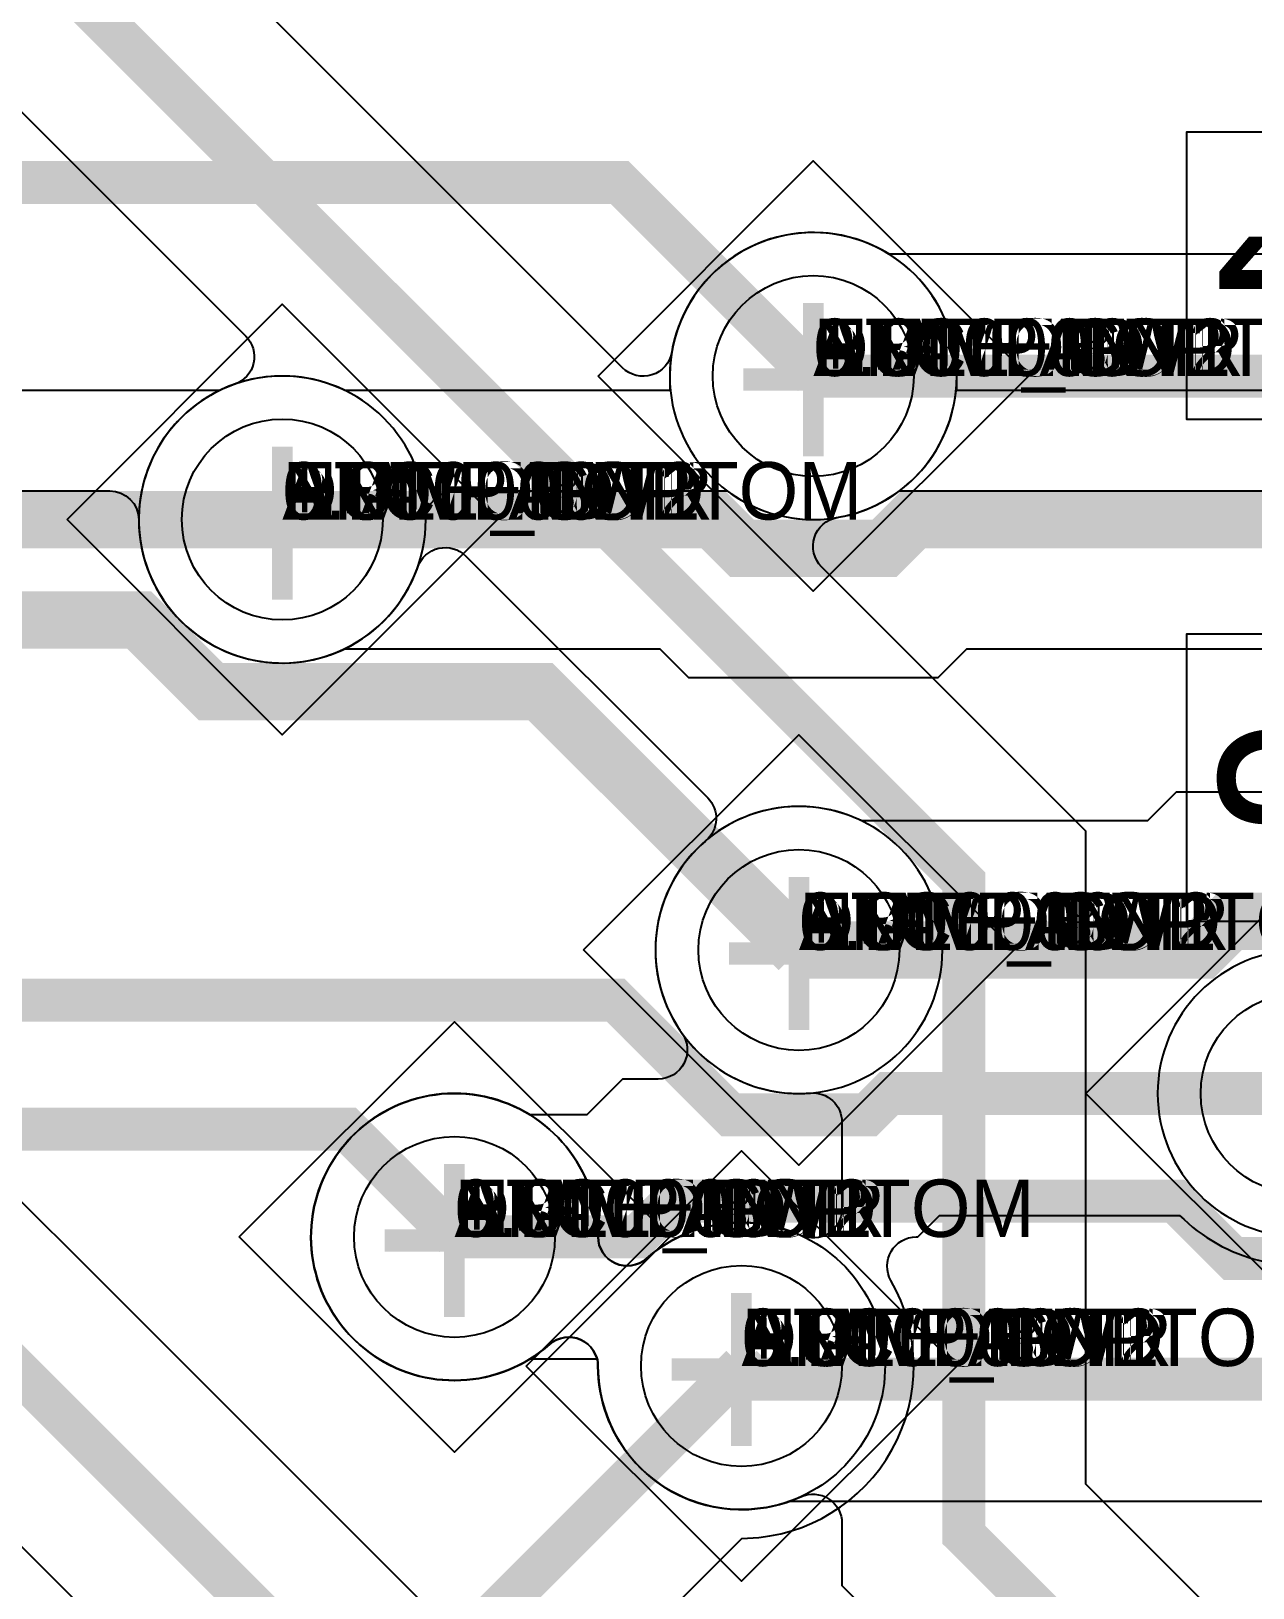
# Model space of a CAD drawing. Extents: x 0 to 323, y 0 to 320.
# Drawn here: x 77.62 to 81.88, y 43.73 to 49.15 of the extents above; entities that cross this region are included whole.
import ezdxf
from ezdxf.enums import TextEntityAlignment as Align

# ---------------------------------------------------------------- set-up
doc = ezdxf.new("R2010")
doc.units = 0
doc.header["$MEASUREMENT"] = 0
doc.layers.get('0').update_dxf_attribs({"linetype": 'CONTINUOUS'})
for name, color, linetype in [('CDN_FIGURES', 7, 'CONTINUOUS'), ('ETCH_BOTTOM', 7, 'CONTINUOUS'), ('ETCH_GND', 3, 'CONTINUOUS'), ('ETCH_INT1', 4, 'CONTINUOUS'), ('ETCH_INT2', 5, 'CONTINUOUS'), ('ETCH_PWR', 6, 'CONTINUOUS'), ('ETCH_TOP', 2, 'CONTINUOUS'), ('MANUFACTURING_NCLEGEND-1-6', 8, 'CONTINUOUS'), ('PACKAGE_GEOMETRY_PIN_NUMBER', 9, 'CONTINUOUS')]:
    doc.layers.add(name, color=color, linetype=linetype)

# ---------------------------------------------------------------- blocks, each defined once
blk = doc.blocks.new('PAD_INFO')
for tag in ['SHAPE_TYPE', 'PAD_HEIGHT', 'PAD_LAYER', 'PAD_TYPE', 'PAD_WIDTH']:
    blk.add_attdef(tag, (0, 0), '', height=0.2)
at = {"flags": 2}
blk.add_attdef('CDN_TYPE', (0, 0), '', height=0.2, dxfattribs=at)
blk = doc.blocks.new('DRILL_INFO')
at = {"flags": 2}
blk.add_attdef('CDN_TYPE', (0, 0), '', height=0.2, dxfattribs=at)
for tag in ['FSHAPE', 'FCHAR', 'DRILL_HEIGHT', 'DIAMETER', 'PLATED', 'DRILL_WIDTH']:
    blk.add_attdef(tag, (0, 0), '', height=0.2)
blk = doc.blocks.new('VIA0700X0300')
at = {"layer": 'ETCH_BOTTOM'}
blk.add_circle((0, 0), 0.35, dxfattribs=at)
at = {"layer": 'ETCH_GND'}
blk.add_circle((0, 0), 0.35, dxfattribs=at)
at = {"layer": 'ETCH_INT1'}
blk.add_circle((0, 0), 0.35, dxfattribs=at)
at = {"layer": 'ETCH_INT2'}
blk.add_circle((0, 0), 0.35, dxfattribs=at)
at = {"layer": 'ETCH_PWR'}
blk.add_circle((0, 0), 0.35, dxfattribs=at)
at = {"layer": 'ETCH_TOP'}
blk.add_circle((0, 0), 0.35, dxfattribs=at)
ref = blk.add_blockref('PAD_INFO', (0, 0))
ref.add_attrib('PAD_LAYER', 'ETCH_TOP', (0, 0), dxfattribs={"height": 0.2})
ref.add_attrib('SHAPE_TYPE', 'NULL', (0, 0), dxfattribs={"height": 0.2})
ref.add_attrib('PAD_TYPE', 'ANTIPAD', (0, 0), dxfattribs={"height": 0.2})
ref.add_attrib('PAD_WIDTH', '0.000000', (0, 0), dxfattribs={"height": 0.2})
ref.add_attrib('PAD_HEIGHT', '0.000000', (0, 0), dxfattribs={"height": 0.2})
ref = blk.add_blockref('PAD_INFO', (0, 0))
ref.add_attrib('PAD_LAYER', 'ETCH_GND', (0, 0), dxfattribs={"height": 0.2})
ref.add_attrib('SHAPE_TYPE', 'NULL', (0, 0), dxfattribs={"height": 0.2})
ref.add_attrib('PAD_TYPE', 'ANTIPAD', (0, 0), dxfattribs={"height": 0.2})
ref.add_attrib('PAD_WIDTH', '0.000000', (0, 0), dxfattribs={"height": 0.2})
ref.add_attrib('PAD_HEIGHT', '0.000000', (0, 0), dxfattribs={"height": 0.2})
ref = blk.add_blockref('PAD_INFO', (0, 0))
ref.add_attrib('PAD_LAYER', 'ETCH_INT1', (0, 0), dxfattribs={"height": 0.2})
ref.add_attrib('SHAPE_TYPE', 'NULL', (0, 0), dxfattribs={"height": 0.2})
ref.add_attrib('PAD_TYPE', 'ANTIPAD', (0, 0), dxfattribs={"height": 0.2})
ref.add_attrib('PAD_WIDTH', '0.000000', (0, 0), dxfattribs={"height": 0.2})
ref.add_attrib('PAD_HEIGHT', '0.000000', (0, 0), dxfattribs={"height": 0.2})
ref = blk.add_blockref('PAD_INFO', (0, 0))
ref.add_attrib('PAD_LAYER', 'ETCH_INT2', (0, 0), dxfattribs={"height": 0.2})
ref.add_attrib('SHAPE_TYPE', 'NULL', (0, 0), dxfattribs={"height": 0.2})
ref.add_attrib('PAD_TYPE', 'ANTIPAD', (0, 0), dxfattribs={"height": 0.2})
ref.add_attrib('PAD_WIDTH', '0.000000', (0, 0), dxfattribs={"height": 0.2})
ref.add_attrib('PAD_HEIGHT', '0.000000', (0, 0), dxfattribs={"height": 0.2})
ref = blk.add_blockref('PAD_INFO', (0, 0))
ref.add_attrib('PAD_LAYER', 'ETCH_PWR', (0, 0), dxfattribs={"height": 0.2})
ref.add_attrib('SHAPE_TYPE', 'NULL', (0, 0), dxfattribs={"height": 0.2})
ref.add_attrib('PAD_TYPE', 'ANTIPAD', (0, 0), dxfattribs={"height": 0.2})
ref.add_attrib('PAD_WIDTH', '0.000000', (0, 0), dxfattribs={"height": 0.2})
ref.add_attrib('PAD_HEIGHT', '0.000000', (0, 0), dxfattribs={"height": 0.2})
ref = blk.add_blockref('PAD_INFO', (0, 0))
ref.add_attrib('PAD_LAYER', 'ETCH_BOTTOM', (0, 0), dxfattribs={"height": 0.2})
ref.add_attrib('SHAPE_TYPE', 'NULL', (0, 0), dxfattribs={"height": 0.2})
ref.add_attrib('PAD_TYPE', 'ANTIPAD', (0, 0), dxfattribs={"height": 0.2})
ref.add_attrib('PAD_WIDTH', '0.000000', (0, 0), dxfattribs={"height": 0.2})
ref.add_attrib('PAD_HEIGHT', '0.000000', (0, 0), dxfattribs={"height": 0.2})
ref = blk.add_blockref('PAD_INFO', (0, 0))
ref.add_attrib('PAD_LAYER', 'ETCH_TOP', (0, 0), dxfattribs={"height": 0.2})
ref.add_attrib('SHAPE_TYPE', 'NULL', (0, 0), dxfattribs={"height": 0.2})
ref.add_attrib('PAD_TYPE', 'THERMAL', (0, 0), dxfattribs={"height": 0.2})
ref.add_attrib('PAD_WIDTH', '0.000000', (0, 0), dxfattribs={"height": 0.2})
ref.add_attrib('PAD_HEIGHT', '0.000000', (0, 0), dxfattribs={"height": 0.2})
ref = blk.add_blockref('PAD_INFO', (0, 0))
ref.add_attrib('PAD_LAYER', 'ETCH_GND', (0, 0), dxfattribs={"height": 0.2})
ref.add_attrib('SHAPE_TYPE', 'NULL', (0, 0), dxfattribs={"height": 0.2})
ref.add_attrib('PAD_TYPE', 'THERMAL', (0, 0), dxfattribs={"height": 0.2})
ref.add_attrib('PAD_WIDTH', '0.000000', (0, 0), dxfattribs={"height": 0.2})
ref.add_attrib('PAD_HEIGHT', '0.000000', (0, 0), dxfattribs={"height": 0.2})
ref = blk.add_blockref('PAD_INFO', (0, 0))
ref.add_attrib('PAD_LAYER', 'ETCH_INT1', (0, 0), dxfattribs={"height": 0.2})
ref.add_attrib('SHAPE_TYPE', 'NULL', (0, 0), dxfattribs={"height": 0.2})
ref.add_attrib('PAD_TYPE', 'THERMAL', (0, 0), dxfattribs={"height": 0.2})
ref.add_attrib('PAD_WIDTH', '0.000000', (0, 0), dxfattribs={"height": 0.2})
ref.add_attrib('PAD_HEIGHT', '0.000000', (0, 0), dxfattribs={"height": 0.2})
ref = blk.add_blockref('PAD_INFO', (0, 0))
ref.add_attrib('PAD_LAYER', 'ETCH_INT2', (0, 0), dxfattribs={"height": 0.2})
ref.add_attrib('SHAPE_TYPE', 'NULL', (0, 0), dxfattribs={"height": 0.2})
ref.add_attrib('PAD_TYPE', 'THERMAL', (0, 0), dxfattribs={"height": 0.2})
ref.add_attrib('PAD_WIDTH', '0.000000', (0, 0), dxfattribs={"height": 0.2})
ref.add_attrib('PAD_HEIGHT', '0.000000', (0, 0), dxfattribs={"height": 0.2})
ref = blk.add_blockref('PAD_INFO', (0, 0))
ref.add_attrib('PAD_LAYER', 'ETCH_PWR', (0, 0), dxfattribs={"height": 0.2})
ref.add_attrib('SHAPE_TYPE', 'NULL', (0, 0), dxfattribs={"height": 0.2})
ref.add_attrib('PAD_TYPE', 'THERMAL', (0, 0), dxfattribs={"height": 0.2})
ref.add_attrib('PAD_WIDTH', '0.000000', (0, 0), dxfattribs={"height": 0.2})
ref.add_attrib('PAD_HEIGHT', '0.000000', (0, 0), dxfattribs={"height": 0.2})
ref = blk.add_blockref('PAD_INFO', (0, 0))
ref.add_attrib('PAD_LAYER', 'ETCH_BOTTOM', (0, 0), dxfattribs={"height": 0.2})
ref.add_attrib('SHAPE_TYPE', 'NULL', (0, 0), dxfattribs={"height": 0.2})
ref.add_attrib('PAD_TYPE', 'THERMAL', (0, 0), dxfattribs={"height": 0.2})
ref.add_attrib('PAD_WIDTH', '0.000000', (0, 0), dxfattribs={"height": 0.2})
ref.add_attrib('PAD_HEIGHT', '0.000000', (0, 0), dxfattribs={"height": 0.2})
ref = blk.add_blockref('PAD_INFO', (0, 0))
ref.add_attrib('PAD_LAYER', 'ETCH_TOP', (0, 0), dxfattribs={"height": 0.2})
ref.add_attrib('SHAPE_TYPE', 'CIRCLE', (0, 0), dxfattribs={"height": 0.2})
ref.add_attrib('PAD_TYPE', 'REGULAR', (0, 0), dxfattribs={"height": 0.2})
ref.add_attrib('PAD_WIDTH', '0.700000', (0, 0), dxfattribs={"height": 0.2})
ref.add_attrib('PAD_HEIGHT', '0.700000', (0, 0), dxfattribs={"height": 0.2})
ref = blk.add_blockref('PAD_INFO', (0, 0))
ref.add_attrib('PAD_LAYER', 'ETCH_GND', (0, 0), dxfattribs={"height": 0.2})
ref.add_attrib('SHAPE_TYPE', 'CIRCLE', (0, 0), dxfattribs={"height": 0.2})
ref.add_attrib('PAD_TYPE', 'REGULAR', (0, 0), dxfattribs={"height": 0.2})
ref.add_attrib('PAD_WIDTH', '0.700000', (0, 0), dxfattribs={"height": 0.2})
ref.add_attrib('PAD_HEIGHT', '0.700000', (0, 0), dxfattribs={"height": 0.2})
ref = blk.add_blockref('PAD_INFO', (0, 0))
ref.add_attrib('PAD_LAYER', 'ETCH_INT1', (0, 0), dxfattribs={"height": 0.2})
ref.add_attrib('SHAPE_TYPE', 'CIRCLE', (0, 0), dxfattribs={"height": 0.2})
ref.add_attrib('PAD_TYPE', 'REGULAR', (0, 0), dxfattribs={"height": 0.2})
ref.add_attrib('PAD_WIDTH', '0.700000', (0, 0), dxfattribs={"height": 0.2})
ref.add_attrib('PAD_HEIGHT', '0.700000', (0, 0), dxfattribs={"height": 0.2})
ref = blk.add_blockref('PAD_INFO', (0, 0))
ref.add_attrib('PAD_LAYER', 'ETCH_INT2', (0, 0), dxfattribs={"height": 0.2})
ref.add_attrib('SHAPE_TYPE', 'CIRCLE', (0, 0), dxfattribs={"height": 0.2})
ref.add_attrib('PAD_TYPE', 'REGULAR', (0, 0), dxfattribs={"height": 0.2})
ref.add_attrib('PAD_WIDTH', '0.700000', (0, 0), dxfattribs={"height": 0.2})
ref.add_attrib('PAD_HEIGHT', '0.700000', (0, 0), dxfattribs={"height": 0.2})
ref = blk.add_blockref('PAD_INFO', (0, 0))
ref.add_attrib('PAD_LAYER', 'ETCH_PWR', (0, 0), dxfattribs={"height": 0.2})
ref.add_attrib('SHAPE_TYPE', 'CIRCLE', (0, 0), dxfattribs={"height": 0.2})
ref.add_attrib('PAD_TYPE', 'REGULAR', (0, 0), dxfattribs={"height": 0.2})
ref.add_attrib('PAD_WIDTH', '0.700000', (0, 0), dxfattribs={"height": 0.2})
ref.add_attrib('PAD_HEIGHT', '0.700000', (0, 0), dxfattribs={"height": 0.2})
ref = blk.add_blockref('PAD_INFO', (0, 0))
ref.add_attrib('PAD_LAYER', 'ETCH_BOTTOM', (0, 0), dxfattribs={"height": 0.2})
ref.add_attrib('SHAPE_TYPE', 'CIRCLE', (0, 0), dxfattribs={"height": 0.2})
ref.add_attrib('PAD_TYPE', 'REGULAR', (0, 0), dxfattribs={"height": 0.2})
ref.add_attrib('PAD_WIDTH', '0.700000', (0, 0), dxfattribs={"height": 0.2})
ref.add_attrib('PAD_HEIGHT', '0.700000', (0, 0), dxfattribs={"height": 0.2})
ref = blk.add_blockref('DRILL_INFO', (0, 0))
ref.add_attrib('DIAMETER', '0.300000', (0, 0), dxfattribs={"height": 0.2})
ref.add_attrib('PLATED', 'PLATED', (0, 0), dxfattribs={"height": 0.2})
ref.add_attrib('FSHAPE', 'DIAMOND', (0, 0), dxfattribs={"height": 0.2})
ref.add_attrib('FCHAR', '+', (0, 0), dxfattribs={"height": 0.2})
ref.add_attrib('DRILL_WIDTH', '1.500000', (0, 0), dxfattribs={"height": 0.2})
ref.add_attrib('DRILL_HEIGHT', '1.500000', (0, 0), dxfattribs={"height": 0.2})
for tag in ['CDN_TYPE', 'PIN']:
    blk.add_attdef(tag, (0, 0), '', height=0.2)
at = {"flags": 2}
for tag in ['PSTKNAME', 'BBV']:
    blk.add_attdef(tag, (0, 0), '', height=0.2, dxfattribs=at)
blk = doc.blocks.new('FIGURE_DIAMOND')
at = {"layer": 'CDN_FIGURES'}
blk.add_lwpolyline([(-0.5, 0), (0, 0.5), (0.5, 0), (0, -0.5)], close=True, dxfattribs=at)
blk = doc.blocks.new('RC1000X1500TS')
at = {"layer": 'ETCH_TOP'}
blk.add_lwpolyline([(-0.5, -0.75), (-0.5, 0.75), (0.5, 0.75), (0.5, -0.75)], close=True, dxfattribs=at)
ref = blk.add_blockref('PAD_INFO', (0, 0))
ref.add_attrib('PAD_LAYER', 'ETCH_TOP', (0, 0), dxfattribs={"height": 0.2})
ref.add_attrib('SHAPE_TYPE', 'NULL', (0, 0), dxfattribs={"height": 0.2})
ref.add_attrib('PAD_TYPE', 'ANTIPAD', (0, 0), dxfattribs={"height": 0.2})
ref.add_attrib('PAD_WIDTH', '0.000000', (0, 0), dxfattribs={"height": 0.2})
ref.add_attrib('PAD_HEIGHT', '0.000000', (0, 0), dxfattribs={"height": 0.2})
ref = blk.add_blockref('PAD_INFO', (0, 0))
ref.add_attrib('PAD_LAYER', 'ETCH_GND', (0, 0), dxfattribs={"height": 0.2})
ref.add_attrib('SHAPE_TYPE', 'NULL', (0, 0), dxfattribs={"height": 0.2})
ref.add_attrib('PAD_TYPE', 'ANTIPAD', (0, 0), dxfattribs={"height": 0.2})
ref.add_attrib('PAD_WIDTH', '0.000000', (0, 0), dxfattribs={"height": 0.2})
ref.add_attrib('PAD_HEIGHT', '0.000000', (0, 0), dxfattribs={"height": 0.2})
ref = blk.add_blockref('PAD_INFO', (0, 0))
ref.add_attrib('PAD_LAYER', 'ETCH_INT1', (0, 0), dxfattribs={"height": 0.2})
ref.add_attrib('SHAPE_TYPE', 'NULL', (0, 0), dxfattribs={"height": 0.2})
ref.add_attrib('PAD_TYPE', 'ANTIPAD', (0, 0), dxfattribs={"height": 0.2})
ref.add_attrib('PAD_WIDTH', '0.000000', (0, 0), dxfattribs={"height": 0.2})
ref.add_attrib('PAD_HEIGHT', '0.000000', (0, 0), dxfattribs={"height": 0.2})
ref = blk.add_blockref('PAD_INFO', (0, 0))
ref.add_attrib('PAD_LAYER', 'ETCH_INT2', (0, 0), dxfattribs={"height": 0.2})
ref.add_attrib('SHAPE_TYPE', 'NULL', (0, 0), dxfattribs={"height": 0.2})
ref.add_attrib('PAD_TYPE', 'ANTIPAD', (0, 0), dxfattribs={"height": 0.2})
ref.add_attrib('PAD_WIDTH', '0.000000', (0, 0), dxfattribs={"height": 0.2})
ref.add_attrib('PAD_HEIGHT', '0.000000', (0, 0), dxfattribs={"height": 0.2})
ref = blk.add_blockref('PAD_INFO', (0, 0))
ref.add_attrib('PAD_LAYER', 'ETCH_PWR', (0, 0), dxfattribs={"height": 0.2})
ref.add_attrib('SHAPE_TYPE', 'NULL', (0, 0), dxfattribs={"height": 0.2})
ref.add_attrib('PAD_TYPE', 'ANTIPAD', (0, 0), dxfattribs={"height": 0.2})
ref.add_attrib('PAD_WIDTH', '0.000000', (0, 0), dxfattribs={"height": 0.2})
ref.add_attrib('PAD_HEIGHT', '0.000000', (0, 0), dxfattribs={"height": 0.2})
ref = blk.add_blockref('PAD_INFO', (0, 0))
ref.add_attrib('PAD_LAYER', 'ETCH_BOTTOM', (0, 0), dxfattribs={"height": 0.2})
ref.add_attrib('SHAPE_TYPE', 'NULL', (0, 0), dxfattribs={"height": 0.2})
ref.add_attrib('PAD_TYPE', 'ANTIPAD', (0, 0), dxfattribs={"height": 0.2})
ref.add_attrib('PAD_WIDTH', '0.000000', (0, 0), dxfattribs={"height": 0.2})
ref.add_attrib('PAD_HEIGHT', '0.000000', (0, 0), dxfattribs={"height": 0.2})
ref = blk.add_blockref('PAD_INFO', (0, 0))
ref.add_attrib('PAD_LAYER', 'ETCH_TOP', (0, 0), dxfattribs={"height": 0.2})
ref.add_attrib('SHAPE_TYPE', 'NULL', (0, 0), dxfattribs={"height": 0.2})
ref.add_attrib('PAD_TYPE', 'THERMAL', (0, 0), dxfattribs={"height": 0.2})
ref.add_attrib('PAD_WIDTH', '0.000000', (0, 0), dxfattribs={"height": 0.2})
ref.add_attrib('PAD_HEIGHT', '0.000000', (0, 0), dxfattribs={"height": 0.2})
ref = blk.add_blockref('PAD_INFO', (0, 0))
ref.add_attrib('PAD_LAYER', 'ETCH_GND', (0, 0), dxfattribs={"height": 0.2})
ref.add_attrib('SHAPE_TYPE', 'NULL', (0, 0), dxfattribs={"height": 0.2})
ref.add_attrib('PAD_TYPE', 'THERMAL', (0, 0), dxfattribs={"height": 0.2})
ref.add_attrib('PAD_WIDTH', '0.000000', (0, 0), dxfattribs={"height": 0.2})
ref.add_attrib('PAD_HEIGHT', '0.000000', (0, 0), dxfattribs={"height": 0.2})
ref = blk.add_blockref('PAD_INFO', (0, 0))
ref.add_attrib('PAD_LAYER', 'ETCH_INT1', (0, 0), dxfattribs={"height": 0.2})
ref.add_attrib('SHAPE_TYPE', 'NULL', (0, 0), dxfattribs={"height": 0.2})
ref.add_attrib('PAD_TYPE', 'THERMAL', (0, 0), dxfattribs={"height": 0.2})
ref.add_attrib('PAD_WIDTH', '0.000000', (0, 0), dxfattribs={"height": 0.2})
ref.add_attrib('PAD_HEIGHT', '0.000000', (0, 0), dxfattribs={"height": 0.2})
ref = blk.add_blockref('PAD_INFO', (0, 0))
ref.add_attrib('PAD_LAYER', 'ETCH_INT2', (0, 0), dxfattribs={"height": 0.2})
ref.add_attrib('SHAPE_TYPE', 'NULL', (0, 0), dxfattribs={"height": 0.2})
ref.add_attrib('PAD_TYPE', 'THERMAL', (0, 0), dxfattribs={"height": 0.2})
ref.add_attrib('PAD_WIDTH', '0.000000', (0, 0), dxfattribs={"height": 0.2})
ref.add_attrib('PAD_HEIGHT', '0.000000', (0, 0), dxfattribs={"height": 0.2})
ref = blk.add_blockref('PAD_INFO', (0, 0))
ref.add_attrib('PAD_LAYER', 'ETCH_PWR', (0, 0), dxfattribs={"height": 0.2})
ref.add_attrib('SHAPE_TYPE', 'NULL', (0, 0), dxfattribs={"height": 0.2})
ref.add_attrib('PAD_TYPE', 'THERMAL', (0, 0), dxfattribs={"height": 0.2})
ref.add_attrib('PAD_WIDTH', '0.000000', (0, 0), dxfattribs={"height": 0.2})
ref.add_attrib('PAD_HEIGHT', '0.000000', (0, 0), dxfattribs={"height": 0.2})
ref = blk.add_blockref('PAD_INFO', (0, 0))
ref.add_attrib('PAD_LAYER', 'ETCH_BOTTOM', (0, 0), dxfattribs={"height": 0.2})
ref.add_attrib('SHAPE_TYPE', 'NULL', (0, 0), dxfattribs={"height": 0.2})
ref.add_attrib('PAD_TYPE', 'THERMAL', (0, 0), dxfattribs={"height": 0.2})
ref.add_attrib('PAD_WIDTH', '0.000000', (0, 0), dxfattribs={"height": 0.2})
ref.add_attrib('PAD_HEIGHT', '0.000000', (0, 0), dxfattribs={"height": 0.2})
ref = blk.add_blockref('PAD_INFO', (0, 0))
ref.add_attrib('PAD_LAYER', 'ETCH_GND', (0, 0), dxfattribs={"height": 0.2})
ref.add_attrib('SHAPE_TYPE', 'NULL', (0, 0), dxfattribs={"height": 0.2})
ref.add_attrib('PAD_TYPE', 'REGULAR', (0, 0), dxfattribs={"height": 0.2})
ref.add_attrib('PAD_WIDTH', '0.000000', (0, 0), dxfattribs={"height": 0.2})
ref.add_attrib('PAD_HEIGHT', '0.000000', (0, 0), dxfattribs={"height": 0.2})
ref = blk.add_blockref('PAD_INFO', (0, 0))
ref.add_attrib('PAD_LAYER', 'ETCH_INT1', (0, 0), dxfattribs={"height": 0.2})
ref.add_attrib('SHAPE_TYPE', 'NULL', (0, 0), dxfattribs={"height": 0.2})
ref.add_attrib('PAD_TYPE', 'REGULAR', (0, 0), dxfattribs={"height": 0.2})
ref.add_attrib('PAD_WIDTH', '0.000000', (0, 0), dxfattribs={"height": 0.2})
ref.add_attrib('PAD_HEIGHT', '0.000000', (0, 0), dxfattribs={"height": 0.2})
ref = blk.add_blockref('PAD_INFO', (0, 0))
ref.add_attrib('PAD_LAYER', 'ETCH_INT2', (0, 0), dxfattribs={"height": 0.2})
ref.add_attrib('SHAPE_TYPE', 'NULL', (0, 0), dxfattribs={"height": 0.2})
ref.add_attrib('PAD_TYPE', 'REGULAR', (0, 0), dxfattribs={"height": 0.2})
ref.add_attrib('PAD_WIDTH', '0.000000', (0, 0), dxfattribs={"height": 0.2})
ref.add_attrib('PAD_HEIGHT', '0.000000', (0, 0), dxfattribs={"height": 0.2})
ref = blk.add_blockref('PAD_INFO', (0, 0))
ref.add_attrib('PAD_LAYER', 'ETCH_PWR', (0, 0), dxfattribs={"height": 0.2})
ref.add_attrib('SHAPE_TYPE', 'NULL', (0, 0), dxfattribs={"height": 0.2})
ref.add_attrib('PAD_TYPE', 'REGULAR', (0, 0), dxfattribs={"height": 0.2})
ref.add_attrib('PAD_WIDTH', '0.000000', (0, 0), dxfattribs={"height": 0.2})
ref.add_attrib('PAD_HEIGHT', '0.000000', (0, 0), dxfattribs={"height": 0.2})
ref = blk.add_blockref('PAD_INFO', (0, 0))
ref.add_attrib('PAD_LAYER', 'ETCH_BOTTOM', (0, 0), dxfattribs={"height": 0.2})
ref.add_attrib('SHAPE_TYPE', 'NULL', (0, 0), dxfattribs={"height": 0.2})
ref.add_attrib('PAD_TYPE', 'REGULAR', (0, 0), dxfattribs={"height": 0.2})
ref.add_attrib('PAD_WIDTH', '0.000000', (0, 0), dxfattribs={"height": 0.2})
ref.add_attrib('PAD_HEIGHT', '0.000000', (0, 0), dxfattribs={"height": 0.2})
ref = blk.add_blockref('DRILL_INFO', (0, 0))
ref.add_attrib('DIAMETER', '0.000000', (0, 0), dxfattribs={"height": 0.2})
ref.add_attrib('PLATED', 'PLATED', (0, 0), dxfattribs={"height": 0.2})
ref.add_attrib('FSHAPE', 'NULL', (0, 0), dxfattribs={"height": 0.2})
ref.add_attrib('DRILL_WIDTH', '0.000000', (0, 0), dxfattribs={"height": 0.2})
ref.add_attrib('DRILL_HEIGHT', '0.000000', (0, 0), dxfattribs={"height": 0.2})
ref = blk.add_blockref('PAD_INFO', (0, 0))
ref.add_attrib('PAD_LAYER', 'ETCH_TOP', (0, 0), dxfattribs={"height": 0.2})
ref.add_attrib('SHAPE_TYPE', 'RECTANGLE', (0, 0), dxfattribs={"height": 0.2})
ref.add_attrib('PAD_TYPE', 'REGULAR', (0, 0), dxfattribs={"height": 0.2})
ref.add_attrib('PAD_WIDTH', '1.000000', (0, 0), dxfattribs={"height": 0.2})
ref.add_attrib('PAD_HEIGHT', '1.500000', (0, 0), dxfattribs={"height": 0.2})
for tag in ['CDN_TYPE', 'PIN']:
    blk.add_attdef(tag, (0, 0), '', height=0.2)
at = {"flags": 2}
for tag in ['PSTKNAME', 'BBV']:
    blk.add_attdef(tag, (0, 0), '', height=0.2, dxfattribs=at)
blk = doc.blocks.new('F56')
at = {"layer": 'ETCH_TOP'}
ref = blk.add_blockref('RC1000X1500TS', (0, 0), dxfattribs=at)
ref.add_attrib('CDN_TYPE', 'PIN', (0, 0), dxfattribs={"height": 0.2})
ref.add_attrib('PIN', '1', (0, 0), dxfattribs={"height": 0.2})
ref = blk.add_blockref('RC1000X1500TS', (1.75, 0), dxfattribs=at)
ref.add_attrib('CDN_TYPE', 'PIN', (0, 0), dxfattribs={"height": 0.2})
ref.add_attrib('PIN', '2', (0, 0), dxfattribs={"height": 0.2})
at = {"flags": 2}
for tag in ['SYMBOL_TYPE', 'CDN_TYPE', 'REFDES']:
    blk.add_attdef(tag, (0, 0), '', height=0.2, dxfattribs=at)

msp = doc.modelspace()

# ---------------------------------------------------------------- linework, layer by layer
at = {"layer": 'ETCH_BOTTOM'}
for points, format in [([(78.5, 47.45, 0.2, 0.2, 0), (71.55, 47.45, 0.2, 0.2, 0), (71.0253, 47.9747, 0.2, 0.2, 0), (59.2446, 47.9747, 0.2, 0.2, 0), (56.2693, 50.95, 0.2, 0.2, 0), (49.6014, 50.95, 0.2, 0.2, 0), (39.485, 61.0664, 0.2, 0.2, 0), (39.485, 61.535, 0.2, 0.2, 0)], "xyseb"), ([(34.405, 61.405, 0.15, 0.15, 0), (34.405, 59.4768, 0.15, 0.15, 0), (52.0568, 41.825, 0.15, 0.15, 0), (77.1617, 41.825, 0.15, 0.15, 0), (78.4617, 43.125, 0.15, 0.15, 0), (78.725, 43.125, 0.15, 0.15, 0), (80.1, 44.5, 0.15, 0.15, 0)], "xyseb"), ([(36.945, 61.405, 0.15, 0.15, 0), (36.945, 61.1418, 0.15, 0.15, 0), (52.3118, 45.775, 0.15, 0.15, 0), (58.4432, 45.775, 0.15, 0.15, 0), (59.7932, 47.125, 0.15, 0.15, 0), (70.9203, 47.125, 0.15, 0.15, 0), (71.2703, 46.775, 0.15, 0.15, 0), (76, 46.775, 0.15, 0.15, 0), (77, 45.775, 0.15, 0.15, 0), (79.6617, 45.775, 0.15, 0.15, 0), (80.0617, 45.375, 0.15, 0.15, 0), (80.5383, 45.375, 0.15, 0.15, 0), (80.6133, 45.45, 0.15, 0.15, 0), (82.05, 45.45, 0.15, 0.15, 0)], "xyseb"), ([(80.3, 45.95, 0.2, 0.2, 0), (79.4, 46.85, 0.2, 0.2, 0), (78.2514, 46.85, 0.2, 0.2, 0), (78.0014, 47.1, 0.2, 0.2, 0), (71.405, 47.1, 0.2, 0.2, 0), (70.955, 47.55, 0.2, 0.2, 0), (51.35, 47.55, 0.2, 0.2, 0), (38.215, 60.685, 0.2, 0.2, 0)], "xyseb"), ([(79.1, 44.95, 0.15, 0.15, 0), (78.725, 45.325, 0.15, 0.15, 0), (76.1, 45.325, 0.15, 0.15, 0), (74.95, 46.475, 0.15, 0.15, 0), (71.146, 46.475, 0.15, 0.15, 0), (70.796, 46.825, 0.15, 0.15, 0), (61.4568, 46.825, 0.15, 0.15, 0), (58.6568, 44.025, 0.15, 0.15, 0), (56.7568, 44.025, 0.15, 0.15, 0), (56.5818, 44.2, 0.15, 0.15, 0), (51.4318, 44.2, 0.15, 0.15, 0), (35.675, 59.9568, 0.15, 0.15, 0), (35.675, 60.675, 0.15, 0.15, 0)], "xyseb"), ([(40.755, 60.645, 0.15, 0.15, 0), (50.1, 51.3, 0.15, 0.15, 0), (56.379, 51.3, 0.15, 0.15, 0), (59.0542, 48.6248, 0.15, 0.15, 0), (79.6752, 48.6248, 0.15, 0.15, 0), (80.35, 47.95, 0.15, 0.15, 0)], "xyseb"), ([(79.1244, 42.9232), (80.1008, 43.8996), (80.1207, 43.9003, 0.564676), (80.6208, 44.7981, -0.576193), (80.7088, 44.9499), (80.7144, 44.9499), (80.7894, 45.0249), (81.626, 45.0249), (81.6406, 45.0113, 0.601551), (82.6429, 45.3571), (82.6496, 45.3999), (83.8001, 45.3999), (83.8001, 45.8708), (83.8355, 45.882, 0.731827), (83.8355, 47.026), (83.8001, 47.0372), (83.8001, 49.4036)], "xyb")]:
    msp.add_lwpolyline(points, format=format, dxfattribs=at)
at = {"layer": 'ETCH_GND'}
for points in [[(80.8501, 47.95, 1), (79.8499, 47.95, 1)], [(79.0001, 47.45, 1), (77.9999, 47.45, 1)], [(80.8001, 45.95, 1), (79.7999, 45.95, 1)], [(82.5501, 45.45, 1), (81.5499, 45.45, 1)], [(79.7687, 44.8746, -4.648015), (79.5999, 44.4995, 0.645858), (79.4313, 44.5754, -4.648015), (79.6001, 44.9505, 0.645858), (79.7687, 44.8746)]]:
    msp.add_lwpolyline(points, format="xyb", close=True, dxfattribs=at)
at = {"layer": 'ETCH_INT1'}
for points in [[(85.25, 45.6), (82.95, 47.9), (80.8502, 47.9), (80.8501, 47.9506, 0.998801), (79.8499, 47.9506), (79.8498, 47.9), (78.7185, 47.9), (78.7084, 47.9046, 0.21829), (78.2916, 47.9046), (78.2815, 47.9), (70.75, 47.9)], [(66.85, 42.5), (71.9, 47.55), (77.8985, 47.55, -0.413636), (77.9999, 47.4488, 0.997603), (79.0001, 47.4488, -0.413636), (79.1015, 47.55), (80.0494, 47.55), (80.0625, 47.5408, 0.316177), (80.6375, 47.5408), (80.6506, 47.55), (82.95, 47.55), (85, 45.5)]]:
    msp.add_lwpolyline(points, format="xyb", dxfattribs=at)
for points in [[(80.8001, 45.95, 1), (79.7999, 45.95, 1)], [(82.5501, 45.45, 1), (81.5499, 45.45, 1)], [(79.7687, 44.8746, -4.648015), (79.5999, 44.4995, 0.645858), (79.4313, 44.5754, -4.648015), (79.6001, 44.9505, 0.645858), (79.7687, 44.8746)]]:
    msp.add_lwpolyline(points, format="xyb", close=True, dxfattribs=at)
at = {"layer": 'ETCH_INT2'}
for points, format in [([(98.571, 14.8636, 0.15, 0.15, 0), (97.57, 15.8646, 0.15, 0.15, 0), (97.57, 21.1583, 0.15, 0.15, 0), (98.025, 21.6133, 0.15, 0.15, 0), (98.025, 25.325, 0.15, 0.15, 0), (91.975, 31.375, 0.15, 0.15, 0), (91.975, 34.7382, 0.15, 0.15, 0), (88.5632, 38.15, 0.15, 0.15, 0), (86.6368, 38.15, 0.15, 0.15, 0), (80.875, 43.9118, 0.15, 0.15, 0), (80.875, 46.1882, 0.15, 0.15, 0), (74.55, 52.5132, 0.15, 0.15, 0), (74.55, 57.7868, 0.15, 0.15, 0), (66.625, 65.7118, 0.15, 0.15, 0), (66.625, 65.725, 0.15, 0.15, 0), (66.2, 66.15, 0.15, 0.15, 0)], "xyseb"), ([(66.1999, 65.5357), (74.1249, 57.6107), (74.1249, 52.3371), (78.3727, 48.0893, -0.552641), (78.3345, 47.9219, 1.590241), (78.9719, 47.2845, -0.552641), (79.1393, 47.3227), (79.9821, 46.4799, -0.437934), (79.9761, 46.331, 0.72823), (80.3403, 45.4515, -0.438145), (80.4499, 45.3505), (80.4499, 45.0478, -0.545175), (80.3066, 44.9554, 0.295701), (79.7687, 44.8746, -0.645858), (79.6001, 44.9505, 4.648015), (79.4313, 44.5754, -0.645858), (79.5999, 44.4995, 0.544906), (80.3066, 44.0446, -0.545175), (80.4499, 43.9522), (80.4499, 43.7357), (85.7374, 38.4482, -0.668179)], "xyb"), ([(86.8129, 38.5751), (81.3001, 44.0879), (81.3001, 46.3643), (80.3791, 47.2853, -0.608918), (80.4338, 47.457, 1.93552), (79.857, 48.0338, -0.608918), (79.6853, 47.9791), (74.9751, 52.6893), (74.9751, 57.4167), (75.0348, 57.4415), (75.1249, 57.3813), (75.1249, 56.3739), (82.6459, 48.8528), (82.6459, 48.0397), (83.5771, 47.1085, -0.581529), (83.5304, 46.9386, 1.756442), (84.1386, 46.3304, -0.581209), (84.3085, 46.377)], "xyb")]:
    msp.add_lwpolyline(points, format=format, dxfattribs=at)
msp.add_lwpolyline([(82.05, 45.9501, 1), (82.05, 44.9499, 1)], format="xyb", close=True, dxfattribs=at)
at = {"layer": 'ETCH_PWR'}
for points in [[(80.8501, 47.95, 1), (79.8499, 47.95, 1)], [(79.0001, 47.45, 1), (77.9999, 47.45, 1)], [(80.8001, 45.95, 1), (79.7999, 45.95, 1)], [(82.5501, 45.45, 1), (81.5499, 45.45, 1)], [(79.7687, 44.8746, -4.648015), (79.5999, 44.4995, 0.645858), (79.4313, 44.5754, -4.648015), (79.6001, 44.9505, 0.645858), (79.7687, 44.8746)]]:
    msp.add_lwpolyline(points, format="xyb", close=True, dxfattribs=at)
at = {"layer": 'ETCH_TOP'}
for points, format in [([(71.3581, 50.1039), (78.8499, 42.6121), (78.8499, 42.1989), (79.9629, 41.0859), (79.9664, 41.0727, 1.740893), (80.5773, 41.6836), (80.5641, 41.6871), (79.7001, 42.5511), (79.7001, 42.9643), (71.7103, 50.9541), (56.183, 50.9541)], "xyb"), ([(80.45, 41.2, 0.15, 0.15, 0), (79.275, 42.375, 0.15, 0.15, 0), (79.275, 42.7882, 0.15, 0.15, 0), (71.5342, 50.529, 0.15, 0.15, 0), (56.1077, 50.529, 0.15, 0.15, 0), (55.9287, 50.35, 0.15, 0.15, 0), (54.824, 50.35, 0.15, 0.15, 0)], "xyseb"), ([(83.527, 48.3751), (80.6138, 48.3751), (80.6019, 48.382, 0.578318), (79.8499, 47.9507), (79.8499, 47.9507), (79.8498, 47.9001), (78.7182, 47.9001), (78.7082, 47.9047, 1.557729), (78.7082, 46.9953), (78.7182, 46.9999), (79.815, 46.9999), (79.915, 46.8999), (80.785, 46.8999), (80.885, 46.9999), (83.2488, 46.9999, -0.684963)], "xyb"), ([(80.35, 47.95, 0.15, 0.15, 0), (83.3367, 47.95, 0.15, 0.15, 0), (83.4077, 47.879, 0.15, 0.15, 0), (83.8843, 47.879, 0.15, 0.15, 0), (83.9593, 47.954, 0.15, 0.15, 0), (84.928, 47.954, 0.15, 0.15, 0)], "xyseb"), ([(78.5, 47.45, 0.2, 0.2, 0), (80.0014, 47.45, 0.2, 0.2, 0), (80.1014, 47.35, 0.2, 0.2, 0), (80.5986, 47.35, 0.2, 0.2, 0), (80.6986, 47.45, 0.2, 0.2, 0), (84.924, 47.45, 0.2, 0.2, 0), (84.928, 47.454, 0.2, 0.2, 0)], "xyseb"), ([(83.1542, 46.5001), (81.615, 46.5001), (81.515, 46.4001), (80.5182, 46.4001), (80.5082, 46.4047, 0.76743), (79.8924, 45.6602, -0.609008), (79.8097, 45.5001), (79.6856, 45.5001), (79.5606, 45.3751), (79.3638, 45.3751), (79.3519, 45.382, 1.740689), (79.3519, 44.518), (79.3638, 44.5249), (79.5982, 44.5249), (79.6004, 44.4766, 0.498521), (80.2601, 44.0262), (80.268, 44.0289), (83.527, 44.0289)], "xyb"), ([(84.928, 45.954, 0.2, 0.2, 0), (84.0026, 45.954, 0.2, 0.2, 0), (83.9026, 45.854, 0.2, 0.2, 0), (83.4054, 45.854, 0.2, 0.2, 0), (83.2094, 46.05, 0.2, 0.2, 0), (81.8014, 46.05, 0.2, 0.2, 0), (81.7014, 45.95, 0.2, 0.2, 0), (80.3, 45.95, 0.2, 0.2, 0)], "xyseb"), ([(84.928, 44.954, 0.15, 0.15, 0), (82.3673, 44.954, 0.15, 0.15, 0), (82.2883, 44.875, 0.15, 0.15, 0), (81.8117, 44.875, 0.15, 0.15, 0), (81.6117, 45.075, 0.15, 0.15, 0), (79.8617, 45.075, 0.15, 0.15, 0), (79.7367, 44.95, 0.15, 0.15, 0), (79.1, 44.95, 0.15, 0.15, 0)], "xyseb"), ([(80.1, 44.5, 0.15, 0.15, 0), (80.146, 44.454, 0.15, 0.15, 0), (84.928, 44.454, 0.15, 0.15, 0)], "xyseb")]:
    msp.add_lwpolyline(points, format=format, dxfattribs=at)

# ---------------------------------------------------------------- block references
at = {"xscale": -1}
for p, rotation in [((82.4, 48.3), 90), ((82.4, 40.6), 270)]:
    msp.add_blockref('F56', p, dxfattribs=dict(at, rotation=rotation))
at = {"layer": 'ETCH_TOP'}
for p in [(80.35, 47.95), (78.5, 47.45), (80.3, 45.95), (82.05, 45.45), (79.1, 44.95), (80.1, 44.5)]:
    msp.add_blockref('VIA0700X0300', p, dxfattribs=at)
at = {"layer": 'MANUFACTURING_NCLEGEND-1-6', "xscale": 1.5, "yscale": 1.5}
for p in [(80.35, 47.95), (78.5, 47.45), (80.3, 45.95), (82.05, 45.45), (79.1, 44.95), (80.1, 44.5)]:
    msp.add_blockref('FIGURE_DIAMOND', p, dxfattribs=at)

# ---------------------------------------------------------------- texts
at = {"layer": 'MANUFACTURING_NCLEGEND-1-6'}
for p in [(80.35, 47.95), (78.5, 47.45), (80.3, 45.95), (82.05, 45.45), (79.1, 44.95), (80.1, 44.5)]:
    msp.add_text('+', height=0.75, dxfattribs=at).set_placement(p, align=Align.MIDDLE_CENTER)
at = {"layer": 'PACKAGE_GEOMETRY_PIN_NUMBER', "text_generation_flag": 2, "width": 0.88}
for s, p in [('1', (82.4, 48.3)), ('2', (82.4, 46.55))]:
    msp.add_text(s, height=0.635, rotation=90, dxfattribs=at).set_placement(p, align=Align.CENTER)

doc.saveas('drawing.dxf')
